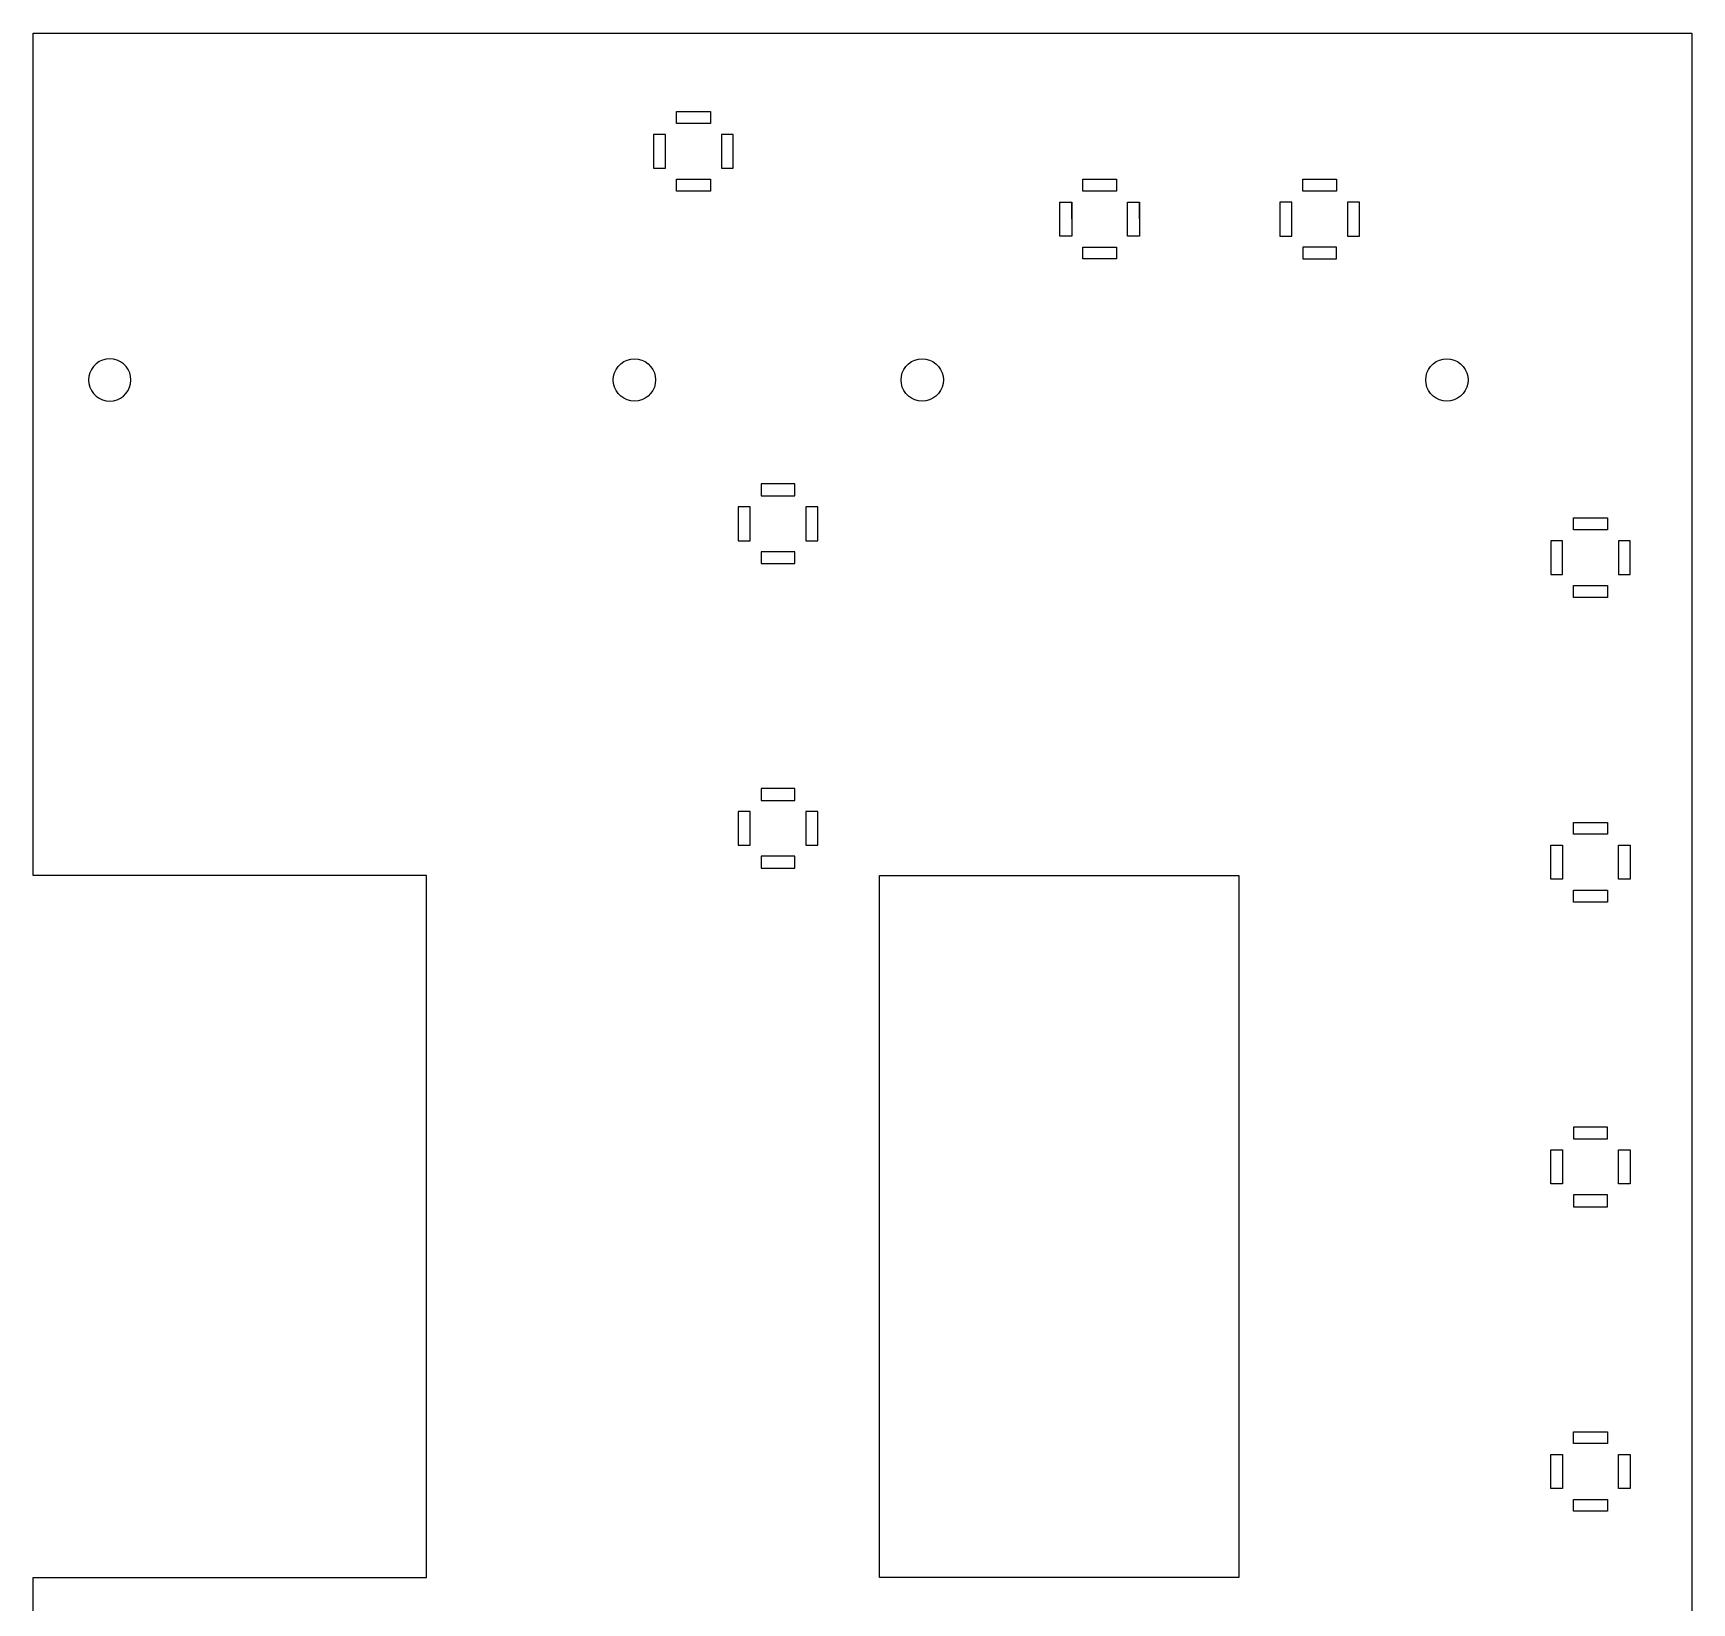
# Model space of a CAD drawing. Extents: x -129 to -31, y 190 to 360.
# Drawn here: x -129 to -31, y 267.3 to 360 of the extents above; entities that cross this region are included whole.
import ezdxf

# ---------------------------------------------------------------- set-up
doc = ezdxf.new("R2010")
doc.units = 0
doc.header["$MEASUREMENT"] = 0
doc.layers.add('Sketch34', color=7, linetype='Continuous')

msp = doc.modelspace()

# ---------------------------------------------------------------- linework, layer by layer
at = {"layer": 'Sketch34'}
for p, q in [((-129, 360, -12.59), (-128.388, 360, -12.59)), ((-129, 310.535, -12.59), (-129, 360, -12.59)), ((-128.388, 360, -12.59), (-31, 360, -12.59)), ((-31, 360, -12.59), (-31, 358.938, -12.59)), ((-31, 358.938, -12.59), (-31, 190, -12.59)), ((-90.989, 355.026, -12.59), (-90.989, 355.365, -12.59)), ((-90.989, 355.365, -12.59), (-89.958, 355.365, -12.59)), ((-90.989, 355.361, -12.59), (-89.002, 355.365, -12.59)), ((-90.989, 354.665, -12.59), (-90.989, 355.361, -12.59)), ((-90.989, 354.665, -12.59), (-90.989, 355.026, -12.59)), ((-89.958, 355.365, -12.59), (-88.989, 355.365, -12.59)), ((-89.002, 355.365, -12.59), (-88.989, 355.365, -12.59)), ((-88.989, 355.365, -12.59), (-88.989, 355.004, -12.59)), ((-88.989, 355.365, -12.59), (-88.989, 354.67, -12.59)), ((-88.989, 355.004, -12.59), (-88.989, 354.665, -12.59)), ((-91.639, 354.015, -12.59), (-92.339, 354.015, -12.59)), ((-92.339, 354.015, -12.59), (-92.339, 354.003, -12.59)), ((-92.047, 354.015, -12.59), (-92.339, 354.015, -12.59)), ((-92.339, 354.015, -12.59), (-92.339, 352.851, -12.59)), ((-92.339, 354.003, -12.59), (-92.339, 352.015, -12.59)), ((-91.639, 354.015, -12.59), (-92.047, 354.015, -12.59)), ((-91.639, 352.028, -12.59), (-91.639, 354.015, -12.59)), ((-91.639, 353.179, -12.59), (-91.639, 354.015, -12.59)), ((-90.021, 354.665, -12.59), (-90.989, 354.665, -12.59)), ((-90.977, 354.665, -12.59), (-90.989, 354.665, -12.59)), ((-88.989, 354.67, -12.59), (-90.977, 354.665, -12.59)), ((-88.989, 354.665, -12.59), (-90.021, 354.665, -12.59)), ((-87.639, 354.015, -12.59), (-88.339, 354.015, -12.59)), ((-88.339, 354.015, -12.59), (-88.339, 354.003, -12.59)), ((-88.047, 354.015, -12.59), (-88.339, 354.015, -12.59)), ((-88.339, 354.015, -12.59), (-88.339, 352.851, -12.59)), ((-88.339, 354.003, -12.59), (-88.339, 352.015, -12.59)), ((-87.639, 354.015, -12.59), (-88.047, 354.015, -12.59)), ((-87.639, 352.028, -12.59), (-87.639, 354.015, -12.59)), ((-87.639, 353.179, -12.59), (-87.639, 354.015, -12.59)), ((-92.339, 352.851, -12.59), (-92.339, 352.015, -12.59)), ((-91.639, 352.015, -12.59), (-91.639, 353.179, -12.59)), ((-88.339, 352.851, -12.59), (-88.339, 352.015, -12.59)), ((-87.639, 352.015, -12.59), (-87.639, 353.179, -12.59)), ((-92.339, 352.015, -12.59), (-91.932, 352.015, -12.59)), ((-92.335, 352.015, -12.59), (-91.639, 352.015, -12.59)), ((-91.932, 352.015, -12.59), (-91.639, 352.015, -12.59)), ((-91.639, 352.015, -12.59), (-91.639, 352.028, -12.59)), ((-88.339, 352.015, -12.59), (-87.932, 352.015, -12.59)), ((-88.335, 352.015, -12.59), (-87.639, 352.015, -12.59)), ((-87.932, 352.015, -12.59), (-87.639, 352.015, -12.59)), ((-87.639, 352.015, -12.59), (-87.639, 352.028, -12.59)), ((-90.989, 351.361, -12.59), (-89.002, 351.365, -12.59)), ((-90.989, 351.365, -12.59), (-89.958, 351.365, -12.59)), ((-90.989, 351.026, -12.59), (-90.989, 351.365, -12.59)), ((-90.989, 350.665, -12.59), (-90.989, 351.361, -12.59)), ((-90.989, 350.665, -12.59), (-90.989, 351.026, -12.59)), ((-89.958, 351.365, -12.59), (-88.989, 351.365, -12.59)), ((-89.002, 351.365, -12.59), (-88.989, 351.365, -12.59)), ((-88.989, 351.365, -12.59), (-88.989, 351.004, -12.59)), ((-88.989, 351.365, -12.59), (-88.989, 350.67, -12.59)), ((-88.989, 351.004, -12.59), (-88.989, 350.665, -12.59)), ((-66.989, 351.361, -12.59), (-65.002, 351.365, -12.59)), ((-66.989, 351.365, -12.59), (-65.958, 351.365, -12.59)), ((-66.989, 351.026, -12.59), (-66.989, 351.365, -12.59)), ((-66.989, 350.665, -12.59), (-66.989, 351.361, -12.59)), ((-66.989, 350.665, -12.59), (-66.989, 351.026, -12.59)), ((-65.958, 351.365, -12.59), (-64.989, 351.365, -12.59)), ((-65.002, 351.365, -12.59), (-64.989, 351.365, -12.59)), ((-64.989, 351.365, -12.59), (-64.989, 350.67, -12.59)), ((-64.989, 351.365, -12.59), (-64.989, 351.004, -12.59)), ((-64.989, 351.004, -12.59), (-64.989, 350.665, -12.59)), ((-53.989, 351.365, -12.59), (-52.958, 351.365, -12.59)), ((-53.989, 351.361, -12.59), (-52.002, 351.365, -12.59)), ((-53.989, 351.026, -12.59), (-53.989, 351.365, -12.59)), ((-53.989, 350.665, -12.59), (-53.989, 351.361, -12.59)), ((-53.989, 350.665, -12.59), (-53.989, 351.026, -12.59)), ((-52.958, 351.365, -12.59), (-51.989, 351.365, -12.59)), ((-52.002, 351.365, -12.59), (-51.989, 351.365, -12.59)), ((-51.989, 351.365, -12.59), (-51.989, 350.67, -12.59)), ((-51.989, 351.365, -12.59), (-51.989, 351.004, -12.59)), ((-51.989, 351.004, -12.59), (-51.989, 350.665, -12.59)), ((-90.021, 350.665, -12.59), (-90.989, 350.665, -12.59)), ((-90.977, 350.665, -12.59), (-90.989, 350.665, -12.59)), ((-88.989, 350.67, -12.59), (-90.977, 350.665, -12.59)), ((-88.989, 350.665, -12.59), (-90.021, 350.665, -12.59)), ((-68.339, 350.015, -12.59), (-68.047, 350.015, -12.59)), ((-68.339, 350.015, -12.59), (-67.644, 350.015, -12.59)), ((-68.339, 350.003, -12.59), (-68.339, 350.015, -12.59)), ((-68.339, 348.851, -12.59), (-68.339, 350.015, -12.59)), ((-68.335, 348.015, -12.59), (-68.339, 350.003, -12.59)), ((-68.047, 350.015, -12.59), (-67.639, 350.015, -12.59)), ((-67.644, 350.015, -12.59), (-67.639, 348.028, -12.59)), ((-67.639, 350.015, -12.59), (-67.639, 349.179, -12.59)), ((-66.977, 350.665, -12.59), (-66.989, 350.665, -12.59)), ((-66.021, 350.665, -12.59), (-66.989, 350.665, -12.59)), ((-64.989, 350.67, -12.59), (-66.977, 350.665, -12.59)), ((-64.989, 350.665, -12.59), (-66.021, 350.665, -12.59)), ((-64.339, 350.015, -12.59), (-63.644, 350.015, -12.59)), ((-64.339, 350.003, -12.59), (-64.339, 350.015, -12.59)), ((-64.339, 350.015, -12.59), (-64.047, 350.015, -12.59)), ((-64.339, 348.851, -12.59), (-64.339, 350.015, -12.59)), ((-64.335, 348.015, -12.59), (-64.339, 350.003, -12.59)), ((-64.047, 350.015, -12.59), (-63.639, 350.015, -12.59)), ((-63.644, 350.015, -12.59), (-63.639, 348.028, -12.59)), ((-63.639, 350.015, -12.59), (-63.639, 349.179, -12.59)), ((-55.339, 350.015, -12.59), (-55.339, 348.851, -12.59)), ((-55.047, 350.015, -12.59), (-55.339, 350.015, -12.59)), ((-55.339, 350.015, -12.59), (-55.339, 350.003, -12.59)), ((-54.639, 350.015, -12.59), (-55.339, 350.015, -12.59)), ((-55.339, 350.003, -12.59), (-55.339, 348.015, -12.59)), ((-54.639, 350.015, -12.59), (-55.047, 350.015, -12.59)), ((-54.639, 348.028, -12.59), (-54.639, 350.015, -12.59)), ((-54.639, 349.179, -12.59), (-54.639, 350.015, -12.59)), ((-53.977, 350.665, -12.59), (-53.989, 350.665, -12.59)), ((-53.021, 350.665, -12.59), (-53.989, 350.665, -12.59)), ((-51.989, 350.67, -12.59), (-53.977, 350.665, -12.59)), ((-51.989, 350.665, -12.59), (-53.021, 350.665, -12.59)), ((-51.047, 350.015, -12.59), (-51.339, 350.015, -12.59)), ((-51.339, 350.015, -12.59), (-51.339, 348.851, -12.59)), ((-51.339, 350.015, -12.59), (-51.339, 350.003, -12.59)), ((-50.639, 350.015, -12.59), (-51.339, 350.015, -12.59)), ((-51.339, 350.003, -12.59), (-51.339, 348.015, -12.59)), ((-50.639, 350.015, -12.59), (-51.047, 350.015, -12.59)), ((-50.639, 349.179, -12.59), (-50.639, 350.015, -12.59)), ((-50.639, 348.028, -12.59), (-50.639, 350.015, -12.59)), ((-67.639, 349.179, -12.59), (-67.639, 348.015, -12.59)), ((-63.639, 349.179, -12.59), (-63.639, 348.015, -12.59)), ((-54.639, 348.015, -12.59), (-54.639, 349.179, -12.59)), ((-50.639, 348.015, -12.59), (-50.639, 349.179, -12.59)), ((-68.339, 348.015, -12.59), (-68.339, 348.851, -12.59)), ((-67.932, 348.015, -12.59), (-68.339, 348.015, -12.59)), ((-67.639, 348.015, -12.59), (-68.335, 348.015, -12.59)), ((-67.639, 348.015, -12.59), (-67.932, 348.015, -12.59)), ((-67.639, 348.028, -12.59), (-67.639, 348.015, -12.59)), ((-64.339, 348.015, -12.59), (-64.339, 348.851, -12.59)), ((-63.932, 348.015, -12.59), (-64.339, 348.015, -12.59)), ((-63.639, 348.015, -12.59), (-64.335, 348.015, -12.59)), ((-63.639, 348.015, -12.59), (-63.932, 348.015, -12.59)), ((-63.639, 348.028, -12.59), (-63.639, 348.015, -12.59)), ((-55.339, 348.851, -12.59), (-55.339, 348.015, -12.59)), ((-55.339, 348.015, -12.59), (-54.932, 348.015, -12.59)), ((-55.335, 348.015, -12.59), (-54.639, 348.015, -12.59)), ((-54.932, 348.015, -12.59), (-54.639, 348.015, -12.59)), ((-54.639, 348.015, -12.59), (-54.639, 348.028, -12.59)), ((-51.339, 348.851, -12.59), (-51.339, 348.015, -12.59)), ((-51.339, 348.015, -12.59), (-50.932, 348.015, -12.59)), ((-51.335, 348.015, -12.59), (-50.639, 348.015, -12.59)), ((-50.932, 348.015, -12.59), (-50.639, 348.015, -12.59)), ((-50.639, 348.015, -12.59), (-50.639, 348.028, -12.59)), ((-66.989, 347.361, -12.59), (-65.002, 347.365, -12.59)), ((-66.989, 347.365, -12.59), (-65.958, 347.365, -12.59)), ((-66.989, 347.026, -12.59), (-66.989, 347.365, -12.59)), ((-66.989, 346.665, -12.59), (-66.989, 347.361, -12.59)), ((-66.989, 346.665, -12.59), (-66.989, 347.026, -12.59)), ((-65.958, 347.365, -12.59), (-64.989, 347.365, -12.59)), ((-65.002, 347.365, -12.59), (-64.989, 347.365, -12.59)), ((-64.989, 347.365, -12.59), (-64.989, 346.67, -12.59)), ((-64.989, 347.365, -12.59), (-64.989, 347.004, -12.59)), ((-64.989, 347.004, -12.59), (-64.989, 346.665, -12.59)), ((-53.989, 347.365, -12.59), (-53.989, 347.026, -12.59)), ((-52.002, 347.365, -12.59), (-53.989, 347.365, -12.59)), ((-52.958, 347.365, -12.59), (-53.989, 347.365, -12.59)), ((-53.989, 347.361, -12.59), (-53.989, 346.665, -12.59)), ((-53.989, 347.026, -12.59), (-53.989, 346.665, -12.59)), ((-51.989, 347.365, -12.59), (-52.958, 347.365, -12.59)), ((-51.989, 347.365, -12.59), (-52.002, 347.365, -12.59)), ((-51.989, 346.665, -12.59), (-51.989, 347.365, -12.59)), ((-51.989, 347.004, -12.59), (-51.989, 347.365, -12.59)), ((-51.989, 346.665, -12.59), (-51.989, 347.004, -12.59)), ((-66.977, 346.665, -12.59), (-66.989, 346.665, -12.59)), ((-66.021, 346.665, -12.59), (-66.989, 346.665, -12.59)), ((-64.989, 346.67, -12.59), (-66.977, 346.665, -12.59)), ((-64.989, 346.665, -12.59), (-66.021, 346.665, -12.59)), ((-53.989, 346.665, -12.59), (-53.977, 346.665, -12.59)), ((-53.989, 346.665, -12.59), (-53.021, 346.665, -12.59)), ((-53.977, 346.665, -12.59), (-51.989, 346.665, -12.59)), ((-53.021, 346.665, -12.59), (-51.989, 346.665, -12.59)), ((-125.555, 340.136, -12.59), (-125.648, 339.938, -12.59)), ((-125.43, 340.314, -12.59), (-125.555, 340.136, -12.59)), ((-125.276, 340.468, -12.59), (-125.43, 340.314, -12.59)), ((-125.097, 340.593, -12.59), (-125.276, 340.468, -12.59)), ((-124.9, 340.684, -12.59), (-125.097, 340.593, -12.59)), ((-124.689, 340.741, -12.59), (-124.9, 340.684, -12.59)), ((-124.472, 340.759, -12.59), (-124.689, 340.741, -12.59)), ((-124.255, 340.74, -12.59), (-124.472, 340.759, -12.59)), ((-124.045, 340.683, -12.59), (-124.255, 340.74, -12.59)), ((-123.847, 340.591, -12.59), (-124.045, 340.683, -12.59)), ((-123.669, 340.466, -12.59), (-123.847, 340.591, -12.59)), ((-123.515, 340.312, -12.59), (-123.669, 340.466, -12.59)), ((-123.39, 340.133, -12.59), (-123.515, 340.312, -12.59)), ((-123.298, 339.936, -12.59), (-123.39, 340.133, -12.59)), ((-94.648, 339.937, -12.59), (-94.556, 340.134, -12.59)), ((-94.556, 340.134, -12.59), (-94.431, 340.313, -12.59)), ((-94.431, 340.313, -12.59), (-94.277, 340.467, -12.59)), ((-94.277, 340.467, -12.59), (-94.098, 340.592, -12.59)), ((-94.098, 340.592, -12.59), (-93.901, 340.684, -12.59)), ((-93.901, 340.684, -12.59), (-93.691, 340.74, -12.59)), ((-93.691, 340.74, -12.59), (-93.473, 340.759, -12.59)), ((-93.473, 340.759, -12.59), (-93.256, 340.74, -12.59)), ((-93.256, 340.74, -12.59), (-93.046, 340.684, -12.59)), ((-93.046, 340.684, -12.59), (-92.848, 340.592, -12.59)), ((-92.848, 340.592, -12.59), (-92.67, 340.467, -12.59)), ((-92.67, 340.467, -12.59), (-92.516, 340.313, -12.59)), ((-92.516, 340.313, -12.59), (-92.391, 340.134, -12.59)), ((-92.391, 340.134, -12.59), (-92.299, 339.937, -12.59)), ((-77.648, 339.937, -12.59), (-77.556, 340.134, -12.59)), ((-77.556, 340.134, -12.59), (-77.431, 340.313, -12.59)), ((-77.431, 340.313, -12.59), (-77.277, 340.467, -12.59)), ((-77.277, 340.467, -12.59), (-77.098, 340.592, -12.59)), ((-77.098, 340.592, -12.59), (-76.901, 340.684, -12.59)), ((-76.901, 340.684, -12.59), (-76.691, 340.74, -12.59)), ((-76.691, 340.74, -12.59), (-76.473, 340.759, -12.59)), ((-76.473, 340.759, -12.59), (-76.256, 340.74, -12.59)), ((-76.256, 340.74, -12.59), (-76.046, 340.684, -12.59)), ((-76.046, 340.684, -12.59), (-75.848, 340.592, -12.59)), ((-75.848, 340.592, -12.59), (-75.67, 340.467, -12.59)), ((-75.67, 340.467, -12.59), (-75.516, 340.313, -12.59)), ((-75.516, 340.313, -12.59), (-75.391, 340.134, -12.59)), ((-75.391, 340.134, -12.59), (-75.299, 339.937, -12.59)), ((-46.648, 339.937, -12.59), (-46.556, 340.134, -12.59)), ((-46.556, 340.134, -12.59), (-46.431, 340.313, -12.59)), ((-46.431, 340.313, -12.59), (-46.277, 340.467, -12.59)), ((-46.277, 340.467, -12.59), (-46.098, 340.592, -12.59)), ((-46.098, 340.592, -12.59), (-45.901, 340.684, -12.59)), ((-45.901, 340.684, -12.59), (-45.691, 340.74, -12.59)), ((-45.691, 340.74, -12.59), (-45.473, 340.759, -12.59)), ((-45.473, 340.759, -12.59), (-45.256, 340.74, -12.59)), ((-45.256, 340.74, -12.59), (-45.046, 340.684, -12.59)), ((-45.046, 340.684, -12.59), (-44.848, 340.592, -12.59)), ((-44.848, 340.592, -12.59), (-44.67, 340.467, -12.59)), ((-44.67, 340.467, -12.59), (-44.516, 340.313, -12.59)), ((-44.516, 340.313, -12.59), (-44.391, 340.134, -12.59)), ((-44.391, 340.134, -12.59), (-44.299, 339.937, -12.59)), ((-125.704, 339.728, -12.59), (-125.723, 339.511, -12.59)), ((-125.723, 339.511, -12.59), (-125.705, 339.294, -12.59)), ((-125.705, 339.294, -12.59), (-125.648, 339.083, -12.59)), ((-125.648, 339.938, -12.59), (-125.704, 339.728, -12.59)), ((-125.648, 339.083, -12.59), (-125.557, 338.886, -12.59)), ((-123.392, 338.883, -12.59), (-123.299, 339.081, -12.59)), ((-123.299, 339.081, -12.59), (-123.243, 339.291, -12.59)), ((-123.242, 339.725, -12.59), (-123.298, 339.936, -12.59)), ((-123.243, 339.291, -12.59), (-123.224, 339.508, -12.59)), ((-123.224, 339.508, -12.59), (-123.242, 339.725, -12.59)), ((-94.723, 339.509, -12.59), (-94.704, 339.726, -12.59)), ((-94.704, 339.292, -12.59), (-94.723, 339.509, -12.59)), ((-94.704, 339.726, -12.59), (-94.648, 339.937, -12.59)), ((-94.648, 339.083, -12.59), (-94.704, 339.292, -12.59)), ((-94.556, 338.884, -12.59), (-94.648, 339.082, -12.59)), ((-92.299, 339.082, -12.59), (-92.391, 338.884, -12.59)), ((-92.299, 339.937, -12.59), (-92.242, 339.726, -12.59)), ((-92.242, 339.292, -12.59), (-92.299, 339.082, -12.59)), ((-92.242, 339.726, -12.59), (-92.223, 339.509, -12.59)), ((-92.223, 339.509, -12.59), (-92.242, 339.292, -12.59)), ((-77.723, 339.509, -12.59), (-77.704, 339.726, -12.59)), ((-77.704, 339.292, -12.59), (-77.723, 339.509, -12.59)), ((-77.704, 339.726, -12.59), (-77.648, 339.937, -12.59)), ((-77.648, 339.083, -12.59), (-77.704, 339.292, -12.59)), ((-77.556, 338.884, -12.59), (-77.648, 339.082, -12.59)), ((-75.299, 339.082, -12.59), (-75.391, 338.884, -12.59)), ((-75.299, 339.937, -12.59), (-75.242, 339.726, -12.59)), ((-75.242, 339.292, -12.59), (-75.299, 339.082, -12.59)), ((-75.242, 339.726, -12.59), (-75.223, 339.509, -12.59)), ((-75.223, 339.509, -12.59), (-75.242, 339.292, -12.59)), ((-46.723, 339.509, -12.59), (-46.704, 339.726, -12.59)), ((-46.704, 339.292, -12.59), (-46.723, 339.509, -12.59)), ((-46.704, 339.726, -12.59), (-46.648, 339.937, -12.59)), ((-46.648, 339.082, -12.59), (-46.704, 339.292, -12.59)), ((-46.556, 338.884, -12.59), (-46.648, 339.082, -12.59)), ((-44.299, 339.082, -12.59), (-44.391, 338.884, -12.59)), ((-44.299, 339.937, -12.59), (-44.242, 339.726, -12.59)), ((-44.242, 339.292, -12.59), (-44.299, 339.082, -12.59)), ((-44.242, 339.726, -12.59), (-44.223, 339.509, -12.59)), ((-44.223, 339.509, -12.59), (-44.242, 339.292, -12.59)), ((-125.557, 338.886, -12.59), (-125.432, 338.707, -12.59)), ((-125.432, 338.707, -12.59), (-125.278, 338.553, -12.59)), ((-125.278, 338.553, -12.59), (-125.1, 338.428, -12.59)), ((-125.1, 338.428, -12.59), (-124.902, 338.335, -12.59)), ((-124.902, 338.335, -12.59), (-124.692, 338.279, -12.59)), ((-124.692, 338.279, -12.59), (-124.475, 338.26, -12.59)), ((-124.475, 338.26, -12.59), (-124.258, 338.278, -12.59)), ((-124.258, 338.278, -12.59), (-124.047, 338.334, -12.59)), ((-124.047, 338.334, -12.59), (-123.85, 338.426, -12.59)), ((-123.85, 338.426, -12.59), (-123.671, 338.551, -12.59)), ((-123.671, 338.551, -12.59), (-123.517, 338.705, -12.59)), ((-123.517, 338.705, -12.59), (-123.392, 338.883, -12.59)), ((-94.431, 338.706, -12.59), (-94.556, 338.884, -12.59)), ((-94.277, 338.552, -12.59), (-94.431, 338.706, -12.59)), ((-94.098, 338.427, -12.59), (-94.277, 338.552, -12.59)), ((-93.901, 338.335, -12.59), (-94.098, 338.427, -12.59)), ((-93.691, 338.278, -12.59), (-93.901, 338.335, -12.59)), ((-93.473, 338.259, -12.59), (-93.691, 338.278, -12.59)), ((-93.256, 338.278, -12.59), (-93.473, 338.259, -12.59)), ((-93.046, 338.335, -12.59), (-93.256, 338.278, -12.59)), ((-92.848, 338.427, -12.59), (-93.046, 338.335, -12.59)), ((-92.67, 338.552, -12.59), (-92.848, 338.427, -12.59)), ((-92.516, 338.706, -12.59), (-92.67, 338.552, -12.59)), ((-92.391, 338.884, -12.59), (-92.516, 338.706, -12.59)), ((-77.431, 338.706, -12.59), (-77.556, 338.884, -12.59)), ((-77.277, 338.552, -12.59), (-77.431, 338.706, -12.59)), ((-77.098, 338.427, -12.59), (-77.277, 338.552, -12.59)), ((-76.901, 338.335, -12.59), (-77.098, 338.427, -12.59)), ((-76.691, 338.278, -12.59), (-76.901, 338.335, -12.59)), ((-76.473, 338.259, -12.59), (-76.691, 338.278, -12.59)), ((-76.256, 338.278, -12.59), (-76.473, 338.259, -12.59)), ((-76.046, 338.335, -12.59), (-76.256, 338.278, -12.59)), ((-75.848, 338.427, -12.59), (-76.046, 338.335, -12.59)), ((-75.67, 338.552, -12.59), (-75.848, 338.427, -12.59)), ((-75.516, 338.706, -12.59), (-75.67, 338.552, -12.59)), ((-75.391, 338.884, -12.59), (-75.516, 338.706, -12.59)), ((-46.431, 338.706, -12.59), (-46.556, 338.884, -12.59)), ((-46.277, 338.552, -12.59), (-46.431, 338.706, -12.59)), ((-46.098, 338.427, -12.59), (-46.277, 338.552, -12.59)), ((-45.901, 338.335, -12.59), (-46.098, 338.427, -12.59)), ((-45.691, 338.278, -12.59), (-45.901, 338.335, -12.59)), ((-45.473, 338.259, -12.59), (-45.691, 338.278, -12.59)), ((-45.256, 338.278, -12.59), (-45.473, 338.259, -12.59)), ((-45.046, 338.335, -12.59), (-45.256, 338.278, -12.59)), ((-44.848, 338.427, -12.59), (-45.046, 338.335, -12.59)), ((-44.67, 338.552, -12.59), (-44.848, 338.427, -12.59)), ((-44.516, 338.706, -12.59), (-44.67, 338.552, -12.59)), ((-44.391, 338.884, -12.59), (-44.516, 338.706, -12.59)), ((-84.002, 333.365, -12.59), (-85.989, 333.365, -12.59)), ((-84.958, 333.365, -12.59), (-85.989, 333.365, -12.59)), ((-85.989, 333.365, -12.59), (-85.989, 333.026, -12.59)), ((-85.989, 333.361, -12.59), (-85.989, 332.665, -12.59)), ((-83.989, 333.365, -12.59), (-84.958, 333.365, -12.59)), ((-83.989, 333.365, -12.59), (-84.002, 333.365, -12.59)), ((-83.989, 333.004, -12.59), (-83.989, 333.365, -12.59)), ((-83.989, 332.665, -12.59), (-83.989, 333.365, -12.59)), ((-85.989, 333.026, -12.59), (-85.989, 332.665, -12.59)), ((-85.989, 332.665, -12.59), (-85.021, 332.665, -12.59)), ((-85.989, 332.665, -12.59), (-85.977, 332.665, -12.59)), ((-85.977, 332.665, -12.59), (-83.989, 332.665, -12.59)), ((-85.021, 332.665, -12.59), (-83.989, 332.665, -12.59)), ((-83.989, 332.665, -12.59), (-83.989, 333.004, -12.59)), ((-86.639, 332.015, -12.59), (-87.339, 332.015, -12.59)), ((-87.339, 332.015, -12.59), (-87.339, 332.003, -12.59)), ((-87.047, 332.015, -12.59), (-87.339, 332.015, -12.59)), ((-87.339, 332.015, -12.59), (-87.339, 330.851, -12.59)), ((-87.339, 332.003, -12.59), (-87.339, 330.015, -12.59)), ((-86.639, 332.015, -12.59), (-87.047, 332.015, -12.59)), ((-86.639, 330.028, -12.59), (-86.639, 332.015, -12.59)), ((-86.639, 331.179, -12.59), (-86.639, 332.015, -12.59)), ((-83.339, 332.015, -12.59), (-83.339, 330.851, -12.59)), ((-83.047, 332.015, -12.59), (-83.339, 332.015, -12.59)), ((-83.339, 332.015, -12.59), (-83.339, 332.003, -12.59)), ((-82.639, 332.015, -12.59), (-83.339, 332.015, -12.59)), ((-83.339, 332.003, -12.59), (-83.339, 330.015, -12.59)), ((-82.639, 332.015, -12.59), (-83.047, 332.015, -12.59)), ((-82.639, 331.179, -12.59), (-82.639, 332.015, -12.59)), ((-82.639, 330.028, -12.59), (-82.639, 332.015, -12.59)), ((-37.989, 331.026, -12.59), (-37.989, 331.365, -12.59)), ((-37.989, 331.361, -12.59), (-36.002, 331.365, -12.59)), ((-37.989, 331.365, -12.59), (-36.958, 331.365, -12.59)), ((-37.989, 330.665, -12.59), (-37.989, 331.361, -12.59)), ((-36.958, 331.365, -12.59), (-35.989, 331.365, -12.59)), ((-36.002, 331.365, -12.59), (-35.989, 331.365, -12.59)), ((-35.989, 331.365, -12.59), (-35.989, 330.67, -12.59)), ((-35.989, 331.365, -12.59), (-35.989, 331.004, -12.59)), ((-87.339, 330.851, -12.59), (-87.339, 330.015, -12.59)), ((-86.639, 330.015, -12.59), (-86.639, 331.179, -12.59)), ((-83.339, 330.851, -12.59), (-83.339, 330.015, -12.59)), ((-82.639, 330.015, -12.59), (-82.639, 331.179, -12.59)), ((-37.989, 330.665, -12.59), (-37.989, 331.026, -12.59)), ((-37.021, 330.665, -12.59), (-37.989, 330.665, -12.59)), ((-37.977, 330.665, -12.59), (-37.989, 330.665, -12.59)), ((-35.989, 330.67, -12.59), (-37.977, 330.665, -12.59)), ((-35.989, 330.665, -12.59), (-37.021, 330.665, -12.59)), ((-35.989, 331.004, -12.59), (-35.989, 330.665, -12.59)), ((-87.339, 330.015, -12.59), (-86.639, 330.015, -12.59)), ((-87.339, 330.015, -12.59), (-86.932, 330.015, -12.59)), ((-86.932, 330.015, -12.59), (-86.639, 330.015, -12.59)), ((-86.639, 330.015, -12.59), (-86.639, 330.028, -12.59)), ((-85.989, 329.365, -12.59), (-85.989, 329.026, -12.59)), ((-84.002, 329.365, -12.59), (-85.989, 329.365, -12.59)), ((-84.958, 329.365, -12.59), (-85.989, 329.365, -12.59)), ((-85.989, 329.361, -12.59), (-85.989, 328.665, -12.59)), ((-83.989, 329.365, -12.59), (-84.958, 329.365, -12.59)), ((-83.989, 329.365, -12.59), (-84.002, 329.365, -12.59)), ((-83.989, 329.004, -12.59), (-83.989, 329.365, -12.59)), ((-83.989, 328.665, -12.59), (-83.989, 329.365, -12.59)), ((-83.339, 330.015, -12.59), (-82.932, 330.015, -12.59)), ((-83.335, 330.015, -12.59), (-82.639, 330.015, -12.59)), ((-82.932, 330.015, -12.59), (-82.639, 330.015, -12.59)), ((-82.639, 330.015, -12.59), (-82.639, 330.028, -12.59)), ((-39.339, 330.015, -12.59), (-39.339, 328.851, -12.59)), ((-38.639, 330.015, -12.59), (-39.339, 330.015, -12.59)), ((-39.047, 330.015, -12.59), (-39.339, 330.015, -12.59)), ((-39.339, 330.015, -12.59), (-39.339, 330.003, -12.59)), ((-39.339, 330.003, -12.59), (-39.339, 328.015, -12.59)), ((-38.639, 330.015, -12.59), (-39.047, 330.015, -12.59)), ((-38.639, 329.179, -12.59), (-38.639, 330.015, -12.59)), ((-38.639, 328.028, -12.59), (-38.639, 330.015, -12.59)), ((-35.339, 330.015, -12.59), (-35.339, 328.851, -12.59)), ((-35.047, 330.015, -12.59), (-35.339, 330.015, -12.59)), ((-35.339, 330.015, -12.59), (-35.339, 330.003, -12.59)), ((-34.639, 330.015, -12.59), (-35.339, 330.015, -12.59)), ((-35.339, 330.003, -12.59), (-35.339, 328.015, -12.59)), ((-34.639, 330.015, -12.59), (-35.047, 330.015, -12.59)), ((-34.639, 329.179, -12.59), (-34.639, 330.015, -12.59)), ((-34.639, 328.028, -12.59), (-34.639, 330.015, -12.59)), ((-85.989, 329.026, -12.59), (-85.989, 328.665, -12.59)), ((-85.989, 328.665, -12.59), (-85.021, 328.665, -12.59)), ((-85.989, 328.665, -12.59), (-85.977, 328.665, -12.59)), ((-85.977, 328.665, -12.59), (-83.989, 328.665, -12.59)), ((-85.021, 328.665, -12.59), (-83.989, 328.665, -12.59)), ((-83.989, 328.665, -12.59), (-83.989, 329.004, -12.59)), ((-39.339, 328.851, -12.59), (-39.339, 328.015, -12.59)), ((-38.639, 328.015, -12.59), (-38.639, 329.179, -12.59)), ((-35.339, 328.851, -12.59), (-35.339, 328.015, -12.59)), ((-34.639, 328.015, -12.59), (-34.639, 329.179, -12.59)), ((-39.339, 328.015, -12.59), (-38.932, 328.015, -12.59)), ((-39.335, 328.015, -12.59), (-38.639, 328.015, -12.59)), ((-38.932, 328.015, -12.59), (-38.639, 328.015, -12.59)), ((-38.639, 328.015, -12.59), (-38.639, 328.028, -12.59)), ((-37.989, 327.026, -12.59), (-37.989, 327.365, -12.59)), ((-37.989, 327.365, -12.59), (-36.958, 327.365, -12.59)), ((-37.989, 327.361, -12.59), (-36.002, 327.365, -12.59)), ((-37.989, 326.665, -12.59), (-37.989, 327.361, -12.59)), ((-36.958, 327.365, -12.59), (-35.989, 327.365, -12.59)), ((-36.002, 327.365, -12.59), (-35.989, 327.365, -12.59)), ((-35.989, 327.365, -12.59), (-35.989, 326.67, -12.59)), ((-35.989, 327.365, -12.59), (-35.989, 327.004, -12.59)), ((-35.339, 328.015, -12.59), (-34.932, 328.015, -12.59)), ((-35.335, 328.015, -12.59), (-34.639, 328.015, -12.59)), ((-34.932, 328.015, -12.59), (-34.639, 328.015, -12.59)), ((-34.639, 328.015, -12.59), (-34.639, 328.028, -12.59)), ((-37.989, 326.665, -12.59), (-37.989, 327.026, -12.59)), ((-37.977, 326.665, -12.59), (-37.989, 326.665, -12.59)), ((-37.021, 326.665, -12.59), (-37.989, 326.665, -12.59)), ((-35.989, 326.67, -12.59), (-37.977, 326.665, -12.59)), ((-35.989, 326.665, -12.59), (-37.021, 326.665, -12.59)), ((-35.989, 327.004, -12.59), (-35.989, 326.665, -12.59)), ((-84.958, 315.365, -12.59), (-85.989, 315.365, -12.59)), ((-85.989, 315.365, -12.59), (-85.989, 315.026, -12.59)), ((-84.002, 315.365, -12.59), (-85.989, 315.365, -12.59)), ((-85.989, 315.361, -12.59), (-85.989, 314.665, -12.59)), ((-85.989, 315.026, -12.59), (-85.989, 314.665, -12.59)), ((-85.989, 314.665, -12.59), (-85.021, 314.665, -12.59)), ((-85.989, 314.665, -12.59), (-85.977, 314.665, -12.59)), ((-85.977, 314.665, -12.59), (-83.989, 314.665, -12.59)), ((-85.021, 314.665, -12.59), (-83.989, 314.665, -12.59)), ((-83.989, 315.365, -12.59), (-84.958, 315.365, -12.59)), ((-83.989, 315.365, -12.59), (-84.002, 315.365, -12.59)), ((-83.989, 315.004, -12.59), (-83.989, 315.365, -12.59)), ((-83.989, 314.665, -12.59), (-83.989, 315.365, -12.59)), ((-83.989, 314.665, -12.59), (-83.989, 315.004, -12.59)), ((-86.639, 314.015, -12.59), (-87.339, 314.015, -12.59)), ((-87.339, 314.015, -12.59), (-87.339, 314.003, -12.59)), ((-87.047, 314.015, -12.59), (-87.339, 314.015, -12.59)), ((-87.339, 314.015, -12.59), (-87.339, 312.851, -12.59)), ((-87.339, 314.003, -12.59), (-87.339, 312.015, -12.59)), ((-86.639, 314.015, -12.59), (-87.047, 314.015, -12.59)), ((-86.639, 312.028, -12.59), (-86.639, 314.015, -12.59)), ((-86.639, 313.179, -12.59), (-86.639, 314.015, -12.59)), ((-82.639, 314.015, -12.59), (-83.339, 314.015, -12.59)), ((-83.339, 314.015, -12.59), (-83.339, 314.003, -12.59)), ((-83.047, 314.015, -12.59), (-83.339, 314.015, -12.59)), ((-83.339, 314.015, -12.59), (-83.339, 312.851, -12.59)), ((-83.339, 314.003, -12.59), (-83.339, 312.015, -12.59)), ((-82.639, 314.015, -12.59), (-83.047, 314.015, -12.59)), ((-82.639, 312.028, -12.59), (-82.639, 314.015, -12.59)), ((-82.639, 313.179, -12.59), (-82.639, 314.015, -12.59)), ((-87.339, 312.851, -12.59), (-87.339, 312.015, -12.59)), ((-86.639, 312.015, -12.59), (-86.639, 313.179, -12.59)), ((-83.339, 312.851, -12.59), (-83.339, 312.015, -12.59)), ((-82.639, 312.015, -12.59), (-82.639, 313.179, -12.59)), ((-37.989, 313.365, -12.59), (-36.958, 313.365, -12.59)), ((-37.989, 313.361, -12.59), (-36.002, 313.365, -12.59)), ((-37.989, 313.026, -12.59), (-37.989, 313.365, -12.59)), ((-37.989, 312.665, -12.59), (-37.989, 313.361, -12.59)), ((-37.989, 312.665, -12.59), (-37.989, 313.026, -12.59)), ((-37.977, 312.665, -12.59), (-37.989, 312.665, -12.59)), ((-37.021, 312.665, -12.59), (-37.989, 312.665, -12.59)), ((-35.989, 312.67, -12.59), (-37.977, 312.665, -12.59)), ((-35.989, 312.665, -12.59), (-37.021, 312.665, -12.59)), ((-36.958, 313.365, -12.59), (-35.989, 313.365, -12.59)), ((-36.002, 313.365, -12.59), (-35.989, 313.365, -12.59)), ((-35.989, 313.365, -12.59), (-35.989, 312.67, -12.59)), ((-35.989, 313.365, -12.59), (-35.989, 313.004, -12.59)), ((-35.989, 313.004, -12.59), (-35.989, 312.665, -12.59)), ((-87.339, 312.015, -12.59), (-86.932, 312.015, -12.59)), ((-87.335, 312.015, -12.59), (-86.639, 312.015, -12.59)), ((-86.932, 312.015, -12.59), (-86.639, 312.015, -12.59)), ((-86.639, 312.015, -12.59), (-86.639, 312.028, -12.59)), ((-83.339, 312.015, -12.59), (-82.932, 312.015, -12.59)), ((-83.335, 312.015, -12.59), (-82.639, 312.015, -12.59)), ((-82.932, 312.015, -12.59), (-82.639, 312.015, -12.59)), ((-82.639, 312.015, -12.59), (-82.639, 312.028, -12.59)), ((-39.339, 312.015, -12.59), (-39.047, 312.015, -12.59)), ((-39.339, 312.015, -12.59), (-38.644, 312.015, -12.59)), ((-39.339, 312.003, -12.59), (-39.339, 312.015, -12.59)), ((-39.339, 310.851, -12.59), (-39.339, 312.015, -12.59)), ((-39.335, 310.015, -12.59), (-39.339, 312.003, -12.59)), ((-39.047, 312.015, -12.59), (-38.639, 312.015, -12.59)), ((-38.644, 312.015, -12.59), (-38.639, 310.028, -12.59)), ((-38.639, 312.015, -12.59), (-38.639, 311.179, -12.59)), ((-35.339, 312.015, -12.59), (-34.644, 312.015, -12.59)), ((-35.339, 312.003, -12.59), (-35.339, 312.015, -12.59)), ((-35.339, 312.015, -12.59), (-35.047, 312.015, -12.59)), ((-35.339, 310.851, -12.59), (-35.339, 312.015, -12.59)), ((-35.335, 310.015, -12.59), (-35.339, 312.003, -12.59)), ((-35.047, 312.015, -12.59), (-34.639, 312.015, -12.59)), ((-34.644, 312.015, -12.59), (-34.639, 310.028, -12.59)), ((-34.639, 312.015, -12.59), (-34.639, 311.179, -12.59)), ((-84.958, 311.365, -12.59), (-85.989, 311.365, -12.59)), ((-84.002, 311.365, -12.59), (-85.989, 311.365, -12.59)), ((-85.989, 311.365, -12.59), (-85.989, 311.026, -12.59)), ((-85.989, 311.361, -12.59), (-85.989, 310.665, -12.59)), ((-85.989, 311.026, -12.59), (-85.989, 310.665, -12.59)), ((-85.989, 310.665, -12.59), (-85.977, 310.665, -12.59)), ((-85.989, 310.665, -12.59), (-85.021, 310.665, -12.59)), ((-85.977, 310.665, -12.59), (-83.989, 310.665, -12.59)), ((-85.021, 310.665, -12.59), (-83.989, 310.665, -12.59)), ((-83.989, 311.365, -12.59), (-84.958, 311.365, -12.59)), ((-83.989, 311.365, -12.59), (-84.002, 311.365, -12.59)), ((-83.989, 310.665, -12.59), (-83.989, 311.365, -12.59)), ((-83.989, 311.004, -12.59), (-83.989, 311.365, -12.59)), ((-83.989, 310.665, -12.59), (-83.989, 311.004, -12.59)), ((-39.339, 310.015, -12.59), (-39.339, 310.851, -12.59)), ((-38.639, 311.179, -12.59), (-38.639, 310.015, -12.59)), ((-35.339, 310.015, -12.59), (-35.339, 310.851, -12.59)), ((-34.639, 311.179, -12.59), (-34.639, 310.015, -12.59)), ((-129, 310.224, -12.59), (-129, 310.535, -12.59)), ((-128.855, 310.224, -12.59), (-129, 310.224, -12.59)), ((-105.77, 310.224, -12.59), (-128.855, 310.224, -12.59)), ((-105.77, 269.017, -12.59), (-105.77, 310.224, -12.59)), ((-79, 310.224, -12.59), (-78.867, 310.224, -12.59)), ((-79, 309.965, -12.59), (-79, 310.224, -12.59)), ((-79, 268.758, -12.59), (-79, 309.965, -12.59)), ((-78.867, 310.224, -12.59), (-57.77, 310.224, -12.59)), ((-57.77, 310.224, -12.59), (-57.77, 269.017, -12.59)), ((-38.932, 310.015, -12.59), (-39.339, 310.015, -12.59)), ((-38.639, 310.015, -12.59), (-39.335, 310.015, -12.59)), ((-38.639, 310.015, -12.59), (-38.932, 310.015, -12.59)), ((-38.639, 310.028, -12.59), (-38.639, 310.015, -12.59)), ((-34.932, 310.015, -12.59), (-35.339, 310.015, -12.59)), ((-34.639, 310.015, -12.59), (-35.335, 310.015, -12.59)), ((-34.639, 310.015, -12.59), (-34.932, 310.015, -12.59)), ((-34.639, 310.028, -12.59), (-34.639, 310.015, -12.59)), ((-37.989, 309.361, -12.59), (-36.002, 309.365, -12.59)), ((-37.989, 309.365, -12.59), (-36.958, 309.365, -12.59)), ((-37.989, 309.026, -12.59), (-37.989, 309.365, -12.59)), ((-37.989, 308.665, -12.59), (-37.989, 309.361, -12.59)), ((-37.989, 308.665, -12.59), (-37.989, 309.026, -12.59)), ((-36.958, 309.365, -12.59), (-35.989, 309.365, -12.59)), ((-36.002, 309.365, -12.59), (-35.989, 309.365, -12.59)), ((-35.989, 309.365, -12.59), (-35.989, 308.67, -12.59)), ((-35.989, 309.365, -12.59), (-35.989, 309.004, -12.59)), ((-35.989, 309.004, -12.59), (-35.989, 308.665, -12.59)), ((-37.977, 308.665, -12.59), (-37.989, 308.665, -12.59)), ((-37.021, 308.665, -12.59), (-37.989, 308.665, -12.59)), ((-35.989, 308.67, -12.59), (-37.977, 308.665, -12.59)), ((-35.989, 308.665, -12.59), (-37.021, 308.665, -12.59)), ((-36.002, 295.365, -12.59), (-37.989, 295.365, -12.59)), ((-37.989, 295.365, -12.59), (-37.989, 295.026, -12.59)), ((-36.958, 295.365, -12.59), (-37.989, 295.365, -12.59)), ((-37.989, 295.361, -12.59), (-37.989, 294.665, -12.59)), ((-37.989, 295.026, -12.59), (-37.989, 294.665, -12.59)), ((-35.989, 295.365, -12.59), (-36.958, 295.365, -12.59)), ((-35.989, 295.365, -12.59), (-36.002, 295.365, -12.59)), ((-35.989, 295.004, -12.59), (-35.989, 295.365, -12.59)), ((-35.989, 294.665, -12.59), (-35.989, 295.365, -12.59)), ((-35.989, 294.665, -12.59), (-35.989, 295.004, -12.59)), ((-39.339, 294.015, -12.59), (-38.644, 294.015, -12.59)), ((-39.339, 294.003, -12.59), (-39.339, 294.015, -12.59)), ((-39.339, 294.015, -12.59), (-39.047, 294.015, -12.59)), ((-39.339, 292.851, -12.59), (-39.339, 294.015, -12.59)), ((-39.335, 292.015, -12.59), (-39.339, 294.003, -12.59)), ((-39.047, 294.015, -12.59), (-38.639, 294.015, -12.59)), ((-38.644, 294.015, -12.59), (-38.639, 292.028, -12.59)), ((-38.639, 294.015, -12.59), (-38.639, 293.179, -12.59)), ((-37.989, 294.665, -12.59), (-37.021, 294.665, -12.59)), ((-37.989, 294.665, -12.59), (-37.977, 294.665, -12.59)), ((-37.977, 294.665, -12.59), (-35.989, 294.665, -12.59)), ((-37.021, 294.665, -12.59), (-35.989, 294.665, -12.59)), ((-35.339, 294.015, -12.59), (-34.644, 294.015, -12.59)), ((-35.339, 294.003, -12.59), (-35.339, 294.015, -12.59)), ((-35.339, 294.015, -12.59), (-35.047, 294.015, -12.59)), ((-35.339, 292.851, -12.59), (-35.339, 294.015, -12.59)), ((-35.335, 292.015, -12.59), (-35.339, 294.003, -12.59)), ((-35.047, 294.015, -12.59), (-34.639, 294.015, -12.59)), ((-34.644, 294.015, -12.59), (-34.639, 292.028, -12.59)), ((-34.639, 294.015, -12.59), (-34.639, 293.179, -12.59)), ((-38.639, 293.179, -12.59), (-38.639, 292.015, -12.59)), ((-34.639, 293.179, -12.59), (-34.639, 292.015, -12.59)), ((-39.339, 292.015, -12.59), (-39.339, 292.851, -12.59)), ((-35.339, 292.015, -12.59), (-35.339, 292.851, -12.59)), ((-38.932, 292.015, -12.59), (-39.339, 292.015, -12.59)), ((-38.639, 292.015, -12.59), (-39.335, 292.015, -12.59)), ((-38.639, 292.015, -12.59), (-38.932, 292.015, -12.59)), ((-38.639, 292.028, -12.59), (-38.639, 292.015, -12.59)), ((-36.002, 291.365, -12.59), (-37.989, 291.365, -12.59)), ((-37.989, 291.365, -12.59), (-37.989, 291.026, -12.59)), ((-36.958, 291.365, -12.59), (-37.989, 291.365, -12.59)), ((-37.989, 291.361, -12.59), (-37.989, 290.665, -12.59)), ((-35.989, 291.365, -12.59), (-36.958, 291.365, -12.59)), ((-35.989, 291.365, -12.59), (-36.002, 291.365, -12.59)), ((-35.989, 290.665, -12.59), (-35.989, 291.365, -12.59)), ((-35.989, 291.004, -12.59), (-35.989, 291.365, -12.59)), ((-34.932, 292.015, -12.59), (-35.339, 292.015, -12.59)), ((-34.639, 292.015, -12.59), (-35.335, 292.015, -12.59)), ((-34.639, 292.015, -12.59), (-34.932, 292.015, -12.59)), ((-34.639, 292.028, -12.59), (-34.639, 292.015, -12.59)), ((-37.989, 291.026, -12.59), (-37.989, 290.665, -12.59)), ((-37.989, 290.665, -12.59), (-37.977, 290.665, -12.59)), ((-37.989, 290.665, -12.59), (-37.021, 290.665, -12.59)), ((-37.977, 290.665, -12.59), (-35.989, 290.665, -12.59)), ((-37.021, 290.665, -12.59), (-35.989, 290.665, -12.59)), ((-35.989, 290.665, -12.59), (-35.989, 291.004, -12.59)), ((-37.989, 277.365, -12.59), (-36.958, 277.365, -12.59)), ((-37.989, 277.026, -12.59), (-37.989, 277.365, -12.59)), ((-37.989, 277.361, -12.59), (-36.002, 277.365, -12.59)), ((-37.989, 276.665, -12.59), (-37.989, 277.361, -12.59)), ((-36.958, 277.365, -12.59), (-35.989, 277.365, -12.59)), ((-36.002, 277.365, -12.59), (-35.989, 277.365, -12.59)), ((-35.989, 277.365, -12.59), (-35.989, 277.004, -12.59)), ((-35.989, 277.365, -12.59), (-35.989, 276.67, -12.59)), ((-37.989, 276.665, -12.59), (-37.989, 277.026, -12.59)), ((-37.021, 276.665, -12.59), (-37.989, 276.665, -12.59)), ((-37.977, 276.665, -12.59), (-37.989, 276.665, -12.59)), ((-35.989, 276.67, -12.59), (-37.977, 276.665, -12.59)), ((-35.989, 276.665, -12.59), (-37.021, 276.665, -12.59)), ((-35.989, 277.004, -12.59), (-35.989, 276.665, -12.59)), ((-39.339, 276.015, -12.59), (-38.644, 276.015, -12.59)), ((-39.339, 276.003, -12.59), (-39.339, 276.015, -12.59)), ((-39.339, 276.015, -12.59), (-39.047, 276.015, -12.59)), ((-39.339, 274.851, -12.59), (-39.339, 276.015, -12.59)), ((-39.335, 274.015, -12.59), (-39.339, 276.003, -12.59)), ((-39.047, 276.015, -12.59), (-38.639, 276.015, -12.59)), ((-38.644, 276.015, -12.59), (-38.639, 274.028, -12.59)), ((-38.639, 276.015, -12.59), (-38.639, 275.179, -12.59)), ((-35.339, 276.015, -12.59), (-34.644, 276.015, -12.59)), ((-35.339, 276.003, -12.59), (-35.339, 276.015, -12.59)), ((-35.339, 276.015, -12.59), (-35.047, 276.015, -12.59)), ((-35.339, 274.851, -12.59), (-35.339, 276.015, -12.59)), ((-35.335, 274.015, -12.59), (-35.339, 276.003, -12.59)), ((-35.047, 276.015, -12.59), (-34.639, 276.015, -12.59)), ((-34.644, 276.015, -12.59), (-34.639, 274.028, -12.59)), ((-34.639, 276.015, -12.59), (-34.639, 275.179, -12.59)), ((-39.339, 274.015, -12.59), (-39.339, 274.851, -12.59)), ((-38.639, 275.179, -12.59), (-38.639, 274.015, -12.59)), ((-35.339, 274.015, -12.59), (-35.339, 274.851, -12.59)), ((-34.639, 275.179, -12.59), (-34.639, 274.015, -12.59)), ((-38.932, 274.015, -12.59), (-39.339, 274.015, -12.59)), ((-38.639, 274.015, -12.59), (-39.335, 274.015, -12.59)), ((-38.639, 274.015, -12.59), (-38.932, 274.015, -12.59)), ((-38.639, 274.028, -12.59), (-38.639, 274.015, -12.59)), ((-34.932, 274.015, -12.59), (-35.339, 274.015, -12.59)), ((-34.639, 274.015, -12.59), (-35.335, 274.015, -12.59)), ((-34.639, 274.015, -12.59), (-34.932, 274.015, -12.59)), ((-34.639, 274.028, -12.59), (-34.639, 274.015, -12.59)), ((-37.989, 273.361, -12.59), (-36.002, 273.365, -12.59)), ((-37.989, 273.365, -12.59), (-36.958, 273.365, -12.59)), ((-37.989, 273.026, -12.59), (-37.989, 273.365, -12.59)), ((-37.989, 272.665, -12.59), (-37.989, 273.361, -12.59)), ((-37.989, 272.665, -12.59), (-37.989, 273.026, -12.59)), ((-37.977, 272.665, -12.59), (-37.989, 272.665, -12.59)), ((-37.021, 272.665, -12.59), (-37.989, 272.665, -12.59)), ((-35.989, 272.67, -12.59), (-37.977, 272.665, -12.59)), ((-35.989, 272.665, -12.59), (-37.021, 272.665, -12.59)), ((-36.958, 273.365, -12.59), (-35.989, 273.365, -12.59)), ((-36.002, 273.365, -12.59), (-35.989, 273.365, -12.59)), ((-35.989, 273.365, -12.59), (-35.989, 272.67, -12.59)), ((-35.989, 273.365, -12.59), (-35.989, 273.004, -12.59)), ((-35.989, 273.004, -12.59), (-35.989, 272.665, -12.59)), ((-129, 268.758, -12.59), (-128.855, 268.758, -12.59)), ((-129, 190.492, -12.59), (-129, 268.758, -12.59)), ((-128.855, 268.758, -12.59), (-105.77, 268.758, -12.59)), ((-105.77, 268.758, -12.59), (-105.77, 269.017, -12.59)), ((-78.867, 268.758, -12.59), (-79, 268.758, -12.59)), ((-57.77, 268.758, -12.59), (-78.867, 268.758, -12.59)), ((-57.77, 269.017, -12.59), (-57.77, 268.758, -12.59))]:
    msp.add_line(p, q, dxfattribs=at)

doc.saveas('drawing.dxf')
